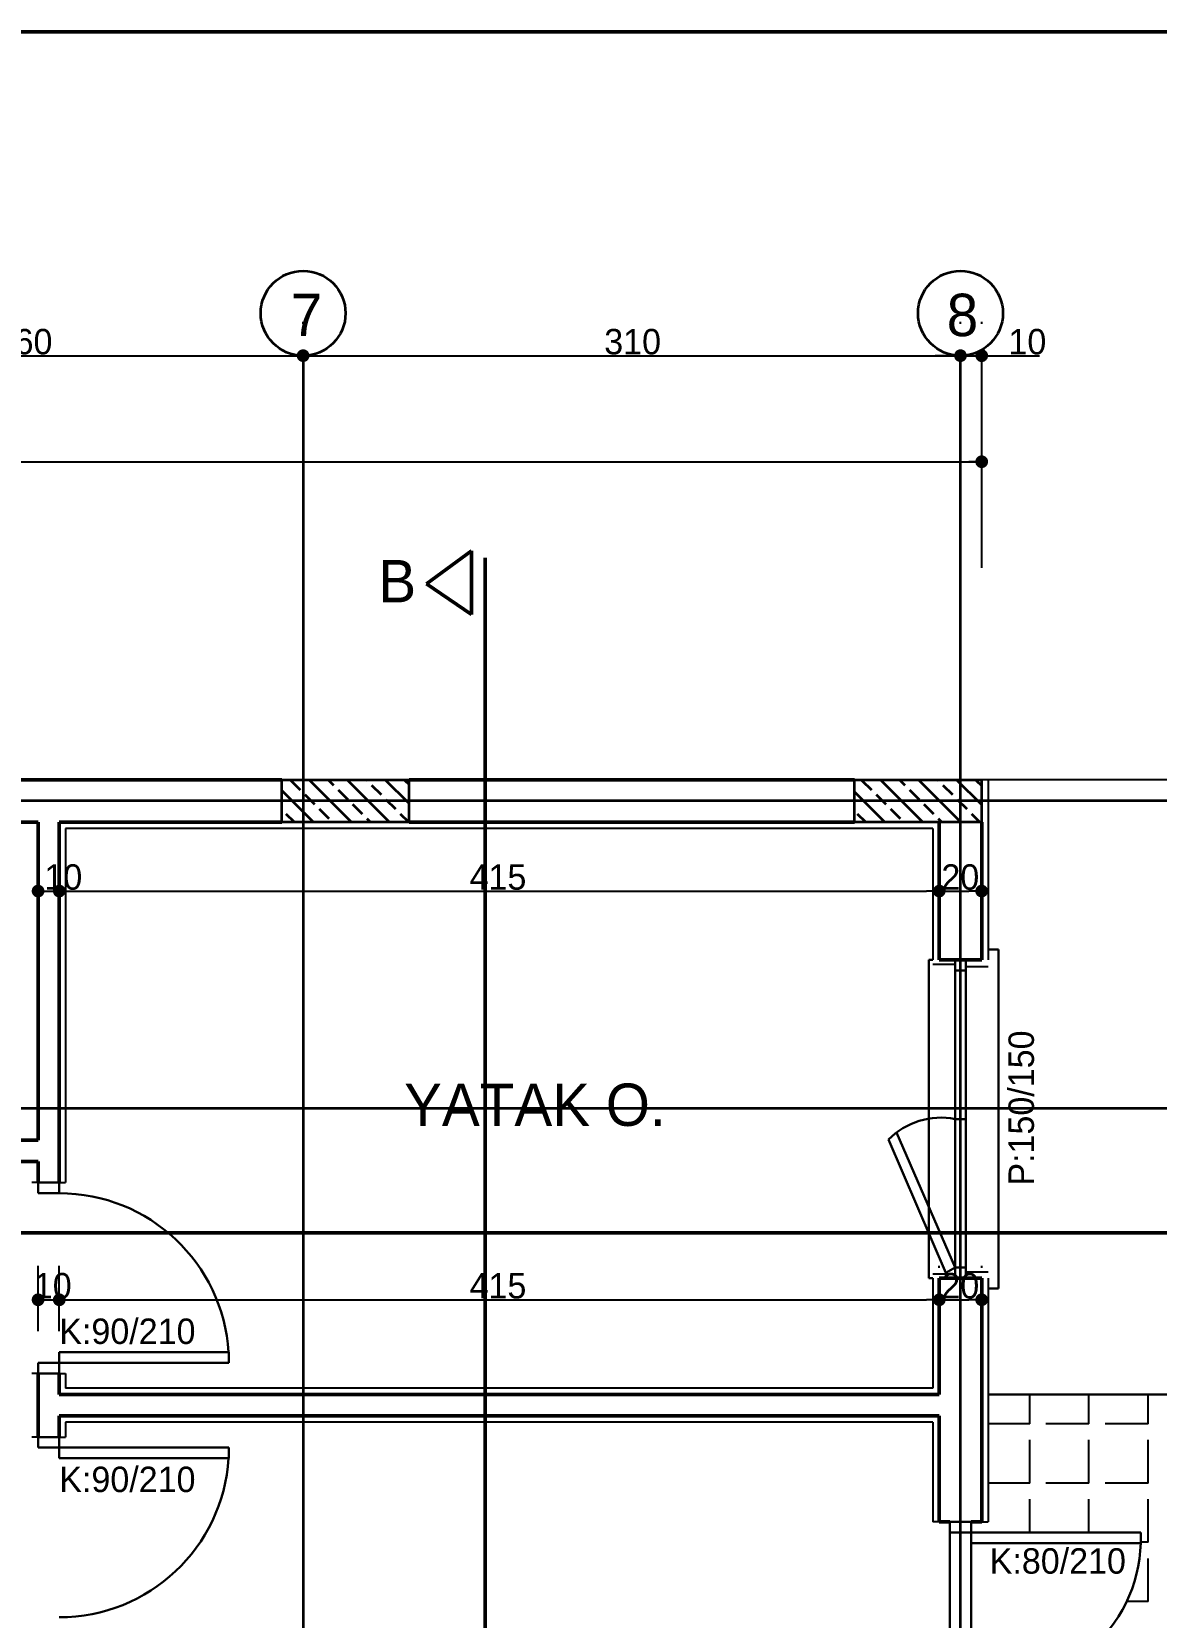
# Model space of a CAD drawing. Header units: millimetres. Extents: x 9537.41 to 9541.95, y -1431.78 to -1431.38.
# Drawn here: x 9537.8207 to 9537.9267, y -1431.5257 to -1431.3761 of the extents above; entities that cross this region are included whole.
import ezdxf

# ---------------------------------------------------------------- set-up
doc = ezdxf.new("R2010")
doc.units = ezdxf.units.MM
for name, pattern in [('ACAD_ISO03W100', [30, 12, -18]), ('ACAD_ISO04W100', [30, 24, -3, 0, -3]), ('ACAD_ISO06W100', [36, 24, -3, 0, -3, 0, -3, 0, -3])]:
    doc.linetypes.add(name, pattern=pattern)
for name, color, linetype, lineweight in [('aks', 6, 'Continuous', 35), ('balkon', 173, 'Continuous', 30), ('duvar', 214, 'Continuous', 50), ('kapı-pencere', 140, 'Continuous', 30), ('karo', 206, 'Continuous', 25), ('kesit', 3, 'Continuous', 50), ('kolon', 6, 'Continuous', 35), ('sıva', 203, 'Continuous', 25), ('yazı', 161, 'Continuous', 35), ('ölçü', 4, 'Continuous', 25)]:
    doc.layers.add(name, color=color, linetype=linetype, lineweight=lineweight)

msp = doc.modelspace()

# ---------------------------------------------------------------- linework, layer by layer
at = {"color": 0, "linetype": 'ByBlock', "lineweight": -2}
for p, q in [((9537.845668064087, -1431.406689333453), (9537.845068064085, -1431.406689333453)), ((9537.846868064085, -1431.406689333453), (9537.847468064087, -1431.406689333453)), ((9537.907668064086, -1431.406689333453), (9537.907068064085, -1431.406689333453)), ((9537.907668064086, -1431.406689333453), (9537.907068064085, -1431.406689333453)), ((9537.910868064086, -1431.406689333453), (9537.911468064085, -1431.406689333453)), ((9537.909668064085, -1431.416689333453), (9537.909068064086, -1431.416689333453)), ((9537.823868064086, -1431.457189333453), (9537.824468064086, -1431.457189333453)), ((9537.823868064086, -1431.457189333453), (9537.824468064086, -1431.457189333453)), ((9537.905668064086, -1431.457189333453), (9537.905068064085, -1431.457189333453)), ((9537.906868064085, -1431.457189333453), (9537.907468064086, -1431.457189333453)), ((9537.909668064085, -1431.457189333453), (9537.909068064086, -1431.457189333453)), ((9537.823868064086, -1431.495740730483), (9537.824468064086, -1431.495740730483)), ((9537.823868064086, -1431.495740730483), (9537.824468064086, -1431.495740730483)), ((9537.905668064086, -1431.495740730483), (9537.905068064085, -1431.495740730483)), ((9537.906868064085, -1431.495740730483), (9537.907468064086, -1431.495740730483)), ((9537.909668064085, -1431.495740730483), (9537.909068064086, -1431.495740730483))]:
    msp.add_line(p, q, dxfattribs=at)
at = {"color": 0, "linetype": 'ByBlock', "const_width": 0.0006000000000000001}
for points in [[(9537.846568064086, -1431.406689333453, 1), (9537.845968064086, -1431.406689333453, 1)], [(9537.845968064086, -1431.406689333453, 1), (9537.846568064086, -1431.406689333453, 1)], [(9537.907968064086, -1431.406689333453, 1), (9537.908568064086, -1431.406689333453, 1)], [(9537.907968064086, -1431.406689333453, 1), (9537.908568064086, -1431.406689333453, 1)], [(9537.910568064086, -1431.406689333453, 1), (9537.909968064087, -1431.406689333453, 1)], [(9537.909968064087, -1431.416689333453, 1), (9537.910568064086, -1431.416689333453, 1)], [(9537.820968064087, -1431.457189333453, 1), (9537.821568064086, -1431.457189333453, 1)], [(9537.820968064087, -1431.457189333453, 1), (9537.821568064086, -1431.457189333453, 1)], [(9537.823568064086, -1431.457189333453, 1), (9537.822968064085, -1431.457189333453, 1)], [(9537.823568064086, -1431.457189333453, 1), (9537.822968064085, -1431.457189333453, 1)], [(9537.905968064086, -1431.457189333453, 1), (9537.906568064085, -1431.457189333453, 1)], [(9537.906568064085, -1431.457189333453, 1), (9537.905968064086, -1431.457189333453, 1)], [(9537.909968064087, -1431.457189333453, 1), (9537.910568064086, -1431.457189333453, 1)], [(9537.820968064087, -1431.495740730483, 1), (9537.821568064086, -1431.495740730483, 1)], [(9537.820968064087, -1431.495740730483, 1), (9537.821568064086, -1431.495740730483, 1)], [(9537.823568064086, -1431.495740730483, 1), (9537.822968064085, -1431.495740730483, 1)], [(9537.823568064086, -1431.495740730483, 1), (9537.822968064085, -1431.495740730483, 1)], [(9537.905968064086, -1431.495740730483, 1), (9537.906568064085, -1431.495740730483, 1)], [(9537.906568064085, -1431.495740730483, 1), (9537.905968064086, -1431.495740730483, 1)], [(9537.909968064087, -1431.495740730483, 1), (9537.910568064086, -1431.495740730483, 1)]]:
    msp.add_lwpolyline(points, format="xyb", close=True, dxfattribs=at)
at = {"layer": 'aks', "linetype": 'ACAD_ISO06W100'}
for p, q in [((9537.846268064086, -1431.406689333453), (9537.846268064086, -1431.684689333453)), ((9537.908268064086, -1431.684689333453), (9537.908268064086, -1431.406689333453)), ((9538.018268064086, -1431.448689333453), (9537.446268064086, -1431.448689333453)), ((9538.018268064086, -1431.477689333453), (9537.446268064086, -1431.477689333453))]:
    msp.add_line(p, q, dxfattribs=at)
at = {"layer": 'balkon'}
msp.add_line((9537.910868064086, -1431.504689333453), (9537.944268064086, -1431.504689333453), dxfattribs=at)
at = {"layer": 'duvar'}
for p, q in [((9537.414621329426, -1431.376132301478), (9538.051063101857, -1431.376132301478)), ((9537.844268064086, -1431.446689333453), (9537.781268064085, -1431.446689333453)), ((9537.898268064086, -1431.446689333453), (9537.856268064086, -1431.446689333453)), ((9537.821268064086, -1431.450689333453), (9537.781268064085, -1431.450689333453)), ((9537.821268064086, -1431.450689333453), (9537.821268064086, -1431.480689333453)), ((9537.823268064085, -1431.450689333453), (9537.823268064085, -1431.484689333453)), ((9537.844268064086, -1431.450689333453), (9537.823268064085, -1431.450689333453)), ((9537.898268064086, -1431.450689333453), (9537.856268064086, -1431.450689333453)), ((9537.906268064085, -1431.450689333453), (9537.906268064085, -1431.463689333453)), ((9537.910268064086, -1431.450689333453), (9537.910268064086, -1431.463689333453)), ((9537.906268064085, -1431.463689333453), (9537.910268064086, -1431.463689333453)), ((9537.821268064086, -1431.480689333453), (9537.819268064086, -1431.480689333453)), ((9537.821268064086, -1431.482689333453), (9537.819268064086, -1431.482689333453)), ((9537.821268064086, -1431.482689333453), (9537.821268064086, -1431.484689333453)), ((9537.906268064085, -1431.493689333453), (9537.910268064086, -1431.493689333453)), ((9537.906268064085, -1431.493689333453), (9537.906268064085, -1431.504689333453)), ((9537.910268064086, -1431.493689333453), (9537.910268064086, -1431.516689333453)), ((9537.821268064086, -1431.502689333453), (9537.821268064086, -1431.508689333453)), ((9537.823268064085, -1431.502689333453), (9537.823268064085, -1431.504689333453)), ((9537.906268064085, -1431.504689333453), (9537.823268064085, -1431.504689333453)), ((9537.823268064085, -1431.506689333453), (9537.823268064085, -1431.508689333453)), ((9537.906268064085, -1431.506689333453), (9537.823268064085, -1431.506689333453)), ((9537.906268064085, -1431.506689333453), (9537.906268064085, -1431.516689333453)), ((9537.907268064086, -1431.516689333453), (9537.906268064085, -1431.516689333453)), ((9537.909268064086, -1431.516689333453), (9537.910268064086, -1431.516689333453))]:
    msp.add_line(p, q, dxfattribs=at)
at = {"layer": 'kapı-pencere'}
for p, q in [((9537.910868064086, -1431.462689333453), (9537.911868064086, -1431.462689333453)), ((9537.911868064086, -1431.494689333453), (9537.911868064086, -1431.462689333453)), ((9537.905668064086, -1431.463689333453), (9537.905268064085, -1431.463689333453)), ((9537.905268064085, -1431.493689333453), (9537.905268064085, -1431.463689333453)), ((9537.907768064086, -1431.463689333453), (9537.908768064086, -1431.463689333453)), ((9537.907768064086, -1431.464689333453), (9537.907768064086, -1431.463689333453)), ((9537.908768064086, -1431.463689333453), (9537.908768064086, -1431.464689333453)), ((9537.908768064086, -1431.464689333453), (9537.907768064086, -1431.464689333453)), ((9537.907768064086, -1431.464689333453), (9537.907768064086, -1431.477689333453)), ((9537.908268064086, -1431.464689333453), (9537.908268064086, -1431.477689333453)), ((9537.908768064086, -1431.477689333453), (9537.908768064086, -1431.464689333453)), ((9537.907768064086, -1431.477689333453), (9537.908768064086, -1431.477689333453)), ((9537.907768064086, -1431.478689333453), (9537.907768064086, -1431.477689333453)), ((9537.908768064086, -1431.478689333453), (9537.907768064086, -1431.478689333453)), ((9537.907768064086, -1431.478689333453), (9537.907768064086, -1431.492689333453)), ((9537.908268064086, -1431.478689333453), (9537.908268064086, -1431.492689333453)), ((9537.908768064086, -1431.477689333453), (9537.908768064086, -1431.478689333453)), ((9537.908768064086, -1431.492689333453), (9537.908768064086, -1431.478689333453)), ((9537.901468941845, -1431.480636287501), (9537.906902038681, -1431.493189333453)), ((9537.907768064086, -1431.492689333453), (9537.902223505705, -1431.479971095944)), ((9537.821268064086, -1431.485689333453), (9537.821268064086, -1431.484689333453)), ((9537.821268064086, -1431.484689333453), (9537.823268064085, -1431.484689333453)), ((9537.823268064085, -1431.484689333453), (9537.823268064085, -1431.485689333453)), ((9537.823268064085, -1431.485689333453), (9537.821268064086, -1431.485689333453)), ((9537.905668064086, -1431.493689333453), (9537.905268064085, -1431.493689333453)), ((9537.906902038681, -1431.493189333453), (9537.907768064086, -1431.492689333453)), ((9537.907768064086, -1431.492689333453), (9537.908768064086, -1431.492689333453)), ((9537.907768064086, -1431.493689333453), (9537.907768064086, -1431.492689333453)), ((9537.908768064086, -1431.493689333453), (9537.907768064086, -1431.493689333453)), ((9537.908768064086, -1431.492689333453), (9537.908768064086, -1431.493689333453)), ((9537.910868064086, -1431.494689333453), (9537.911868064086, -1431.494689333453)), ((9537.823268064085, -1431.501689333453), (9537.823268064085, -1431.500689333453)), ((9537.823268064085, -1431.500689333453), (9537.839268064086, -1431.500689333453)), ((9537.839268064086, -1431.500689333453), (9537.839268064086, -1431.501689333453)), ((9537.821268064086, -1431.502689333453), (9537.821268064086, -1431.501689333453)), ((9537.821268064086, -1431.501689333453), (9537.823268064085, -1431.501689333453)), ((9537.823268064085, -1431.502689333453), (9537.821268064086, -1431.502689333453)), ((9537.839268064086, -1431.501689333453), (9537.823268064085, -1431.501689333453)), ((9537.823268064085, -1431.501689333453), (9537.823268064085, -1431.502689333453)), ((9537.823268064085, -1431.508689333453), (9537.821268064086, -1431.508689333453)), ((9537.821268064086, -1431.508689333453), (9537.821268064086, -1431.509689333453)), ((9537.823268064085, -1431.509689333453), (9537.823268064085, -1431.508689333453)), ((9537.821268064086, -1431.509689333453), (9537.823268064085, -1431.509689333453)), ((9537.839268064086, -1431.509689333453), (9537.823268064085, -1431.509689333453)), ((9537.823268064085, -1431.509689333453), (9537.823268064085, -1431.510689333453)), ((9537.839268064086, -1431.510689333453), (9537.839268064086, -1431.509689333453)), ((9537.823268064085, -1431.510689333453), (9537.839268064086, -1431.510689333453)), ((9537.909268064086, -1431.516689333453), (9537.907268064086, -1431.516689333453)), ((9537.907268064086, -1431.516689333453), (9537.907268064086, -1431.517689333453)), ((9537.907268064086, -1431.517689333453), (9537.909268064086, -1431.517689333453)), ((9537.907268064086, -1431.517689333453), (9537.907268064086, -1431.532689333453)), ((9537.909268064086, -1431.517689333453), (9537.909268064086, -1431.516689333453)), ((9537.909268064086, -1431.517689333453), (9537.909268064086, -1431.518689333453)), ((9537.925268064086, -1431.517689333453), (9537.909268064086, -1431.517689333453)), ((9537.925268064086, -1431.518689333453), (9537.925268064086, -1431.517689333453)), ((9537.909268064086, -1431.532689333453), (9537.909268064086, -1431.518689333453)), ((9537.909268064086, -1431.518689333453), (9537.925268064086, -1431.518689333453))]:
    msp.add_line(p, q, dxfattribs=at)
for centre, radius, start, end in [((9537.906420312223, -1431.485492335204), 0.006935219384332405, 78.79415482129076, 135.5568657301962), ((9537.823268064085, -1431.501689333453), 0.016, 3.583321682543104, 90), ((9537.823268064085, -1431.509689333453), 0.016, 270, 356.4166783174569), ((9537.911736915712, -1431.518381766224), 0.01353464347200372, 259.4898443921185, 358.6978732709795)]:
    msp.add_arc(centre, radius, start, end, dxfattribs=at)
at = {"layer": 'karo'}
for p, q in [((9537.914798464662, -1431.507438876783), (9537.914798464662, -1431.504689333453)), ((9537.920386464662, -1431.507438876783), (9537.920386464662, -1431.504689333453)), ((9537.925974464662, -1431.507438876783), (9537.925974464662, -1431.504689333453)), ((9537.914798464662, -1431.507438876783), (9537.910868064086, -1431.507438876783)), ((9537.920386464662, -1431.507438876783), (9537.916322464664, -1431.507438876783)), ((9537.925974464662, -1431.507438876783), (9537.921910464664, -1431.507438876783)), ((9537.914798464662, -1431.513026876783), (9537.914798464662, -1431.508962876783)), ((9537.920386464662, -1431.513026876783), (9537.920386464662, -1431.508962876783)), ((9537.925974464662, -1431.513026876783), (9537.925974464662, -1431.508962876783)), ((9537.914798464662, -1431.513026876783), (9537.910868064086, -1431.513026876783)), ((9537.920386464662, -1431.513026876783), (9537.916322464664, -1431.513026876783)), ((9537.925974464662, -1431.513026876783), (9537.921910464664, -1431.513026876783)), ((9537.914798464662, -1431.517689333453), (9537.914798464662, -1431.514550876783)), ((9537.920386464662, -1431.517689333453), (9537.920386464662, -1431.514550876783)), ((9537.925974464662, -1431.518614876783), (9537.925974464662, -1431.514550876783)), ((9537.925974464662, -1431.518614876783), (9537.925268064086, -1431.518614876783)), ((9537.925974464662, -1431.524202876783), (9537.925974464662, -1431.520138876783)), ((9537.925974464662, -1431.524202876783), (9537.923955804605, -1431.524202876783))]:
    msp.add_line(p, q, dxfattribs=at)
at = {"layer": 'kesit'}
for p, q in [((9537.862151713884, -1431.425100114268), (9537.857913845, -1431.42822040569)), ((9537.862151713884, -1431.431117823859), (9537.862151713884, -1431.425100114268)), ((9537.857913845, -1431.42822040569), (9537.862151713884, -1431.431117823859))]:
    msp.add_line(p, q, dxfattribs=at)
at = {"layer": 'kesit', "linetype": 'ACAD_ISO04W100'}
for p, q in [((9537.863444331126, -1431.425749573912), (9537.863444331126, -1431.632435434815)), ((9537.498548722599, -1431.489415038047), (9537.967822734474, -1431.489415038047))]:
    msp.add_line(p, q, dxfattribs=at)
at = {"layer": 'kolon'}
for p, q in [((9537.844268064086, -1431.450689333453), (9537.844268064086, -1431.446689333453)), ((9537.844268064086, -1431.446689333453), (9537.856268064086, -1431.446689333453)), ((9537.847241769334, -1431.450689333453), (9537.844268064086, -1431.447715628206)), ((9537.846024471974, -1431.44767598487), (9537.845126446362, -1431.446777959258)), ((9537.850833871782, -1431.450689333453), (9537.846833871781, -1431.446689333453)), ((9537.849167561617, -1431.447226972064), (9537.848629923006, -1431.446689333453)), ((9537.850514600035, -1431.448574010482), (9537.849616574422, -1431.44767598487)), ((9537.85442597423, -1431.450689333453), (9537.85042597423, -1431.446689333453)), ((9537.852310651258, -1431.446777959258), (9537.852222025454, -1431.446689333453)), ((9537.853657689677, -1431.448124997676), (9537.852759664065, -1431.447226972064)), ((9537.856268064086, -1431.448939320861), (9537.854018076678, -1431.446689333453)), ((9537.856268064086, -1431.447143269636), (9537.855902753707, -1431.446777959258)), ((9537.856268064086, -1431.450689333453), (9537.856268064086, -1431.446689333453)), ((9537.898268064086, -1431.450689333453), (9537.898268064086, -1431.446689333453)), ((9537.898268064086, -1431.446689333453), (9537.910268064086, -1431.446689333453)), ((9537.8999060087, -1431.44767598487), (9537.89900798309, -1431.446777959258)), ((9537.904715408507, -1431.450689333453), (9537.900715408508, -1431.446689333453)), ((9537.903049098342, -1431.447226972064), (9537.902511459732, -1431.446689333453)), ((9537.90439613676, -1431.448574010482), (9537.903498111149, -1431.44767598487)), ((9537.908307510956, -1431.450689333453), (9537.904307510957, -1431.446689333453)), ((9537.906192187986, -1431.446777959258), (9537.90610356218, -1431.446689333453)), ((9537.907539226404, -1431.448124997676), (9537.90664120079, -1431.447226972064)), ((9537.910268064086, -1431.449057784134), (9537.907899613405, -1431.446689333453)), ((9537.910268064086, -1431.44726173291), (9537.909784290434, -1431.446777959258)), ((9537.910268064086, -1431.450689333453), (9537.910268064086, -1431.446689333453)), ((9537.847371510392, -1431.449023023288), (9537.84647348478, -1431.448124997676)), ((9537.851861638454, -1431.4499210489), (9537.85096361284, -1431.449023023288)), ((9537.855004728095, -1431.449472036094), (9537.854106702483, -1431.448574010482)), ((9537.90112330606, -1431.450689333453), (9537.898268064086, -1431.44783409148)), ((9537.90125304712, -1431.449023023288), (9537.900355021507, -1431.448124997676)), ((9537.905743175179, -1431.4499210489), (9537.904845149567, -1431.449023023288)), ((9537.908886264822, -1431.449472036094), (9537.907988239209, -1431.448574010482)), ((9537.856268064086, -1431.450689333453), (9537.844268064086, -1431.450689333453)), ((9537.845445718109, -1431.450689333453), (9537.844677433555, -1431.4499210489)), ((9537.84871854881, -1431.450370061707), (9537.847820523199, -1431.449472036094)), ((9537.852629923005, -1431.450689333453), (9537.852310651258, -1431.450370061707)), ((9537.856222025453, -1431.450689333453), (9537.855453740902, -1431.4499210489)), ((9537.910268064086, -1431.450689333453), (9537.898268064086, -1431.450689333453)), ((9537.899327254836, -1431.450689333453), (9537.898558970282, -1431.4499210489)), ((9537.902600085537, -1431.450370061707), (9537.901702059924, -1431.449472036094)), ((9537.906511459732, -1431.450689333453), (9537.906192187986, -1431.450370061707)), ((9537.91010356218, -1431.450689333453), (9537.909335277627, -1431.4499210489))]:
    msp.add_line(p, q, dxfattribs=at)
for centre in [(9537.846268064086, -1431.402689333453), (9537.908268064086, -1431.402689333453)]:
    msp.add_circle(centre, 0.004, dxfattribs=at)
at = {"layer": 'sıva', "linetype": 'ACAD_ISO03W100'}
msp.add_line((9537.944268064086, -1431.446689333453), (9537.910268064086, -1431.446689333453), dxfattribs=at)
at = {"layer": 'sıva'}
for p, q in [((9537.910868064086, -1431.446689333453), (9537.910868064086, -1431.463689333453)), ((9537.905668064086, -1431.451289333453), (9537.823868064086, -1431.451289333453)), ((9537.823868064086, -1431.451289333453), (9537.823868064086, -1431.484689333453)), ((9537.905668064086, -1431.451289333453), (9537.905668064086, -1431.463689333453)), ((9537.905668064086, -1431.464089333453), (9537.907768064086, -1431.464089333453)), ((9537.908768064086, -1431.464289333453), (9537.910868064086, -1431.464289333453)), ((9537.821268064086, -1431.484689333453), (9537.820668064085, -1431.484689333453)), ((9537.823268064085, -1431.484689333453), (9537.823868064086, -1431.484689333453)), ((9537.905668064086, -1431.493289333453), (9537.907768064086, -1431.493289333453)), ((9537.905668064086, -1431.493689333453), (9537.905668064086, -1431.504089333453)), ((9537.908768064086, -1431.493089333453), (9537.910868064086, -1431.493089333453)), ((9537.910868064086, -1431.493689333453), (9537.910868064086, -1431.516689333453)), ((9537.821268064086, -1431.502689333453), (9537.820668064085, -1431.502689333453)), ((9537.823268064085, -1431.502689333453), (9537.823868064086, -1431.502689333453)), ((9537.823868064086, -1431.502689333453), (9537.823868064086, -1431.504089333453)), ((9537.905668064086, -1431.504089333453), (9537.823868064086, -1431.504089333453)), ((9537.823868064086, -1431.507289333453), (9537.823868064086, -1431.508689333453)), ((9537.905668064086, -1431.507289333453), (9537.823868064086, -1431.507289333453)), ((9537.905668064086, -1431.507289333453), (9537.905668064086, -1431.516689333453)), ((9537.821268064086, -1431.508689333453), (9537.820668064085, -1431.508689333453)), ((9537.823268064085, -1431.508689333453), (9537.823868064086, -1431.508689333453)), ((9537.906268064085, -1431.516689333453), (9537.905668064086, -1431.516689333453)), ((9537.910268064086, -1431.516689333453), (9537.910868064086, -1431.516689333453))]:
    msp.add_line(p, q, dxfattribs=at)
at = {"layer": 'ölçü'}
for p, q in [((9537.846268064086, -1431.403689333453), (9537.846268064086, -1431.403489333453)), ((9537.846268064086, -1431.403689333453), (9537.846268064086, -1431.403489333453)), ((9537.908268064086, -1431.403689333453), (9537.908268064086, -1431.403489333453)), ((9537.908268064086, -1431.403689333453), (9537.908268064086, -1431.403489333453)), ((9537.910268064086, -1431.403689333453), (9537.910268064086, -1431.403489333453)), ((9537.554268064087, -1431.406689333453), (9537.910268064086, -1431.406689333453)), ((9537.795468064085, -1431.406689333453), (9537.845068064085, -1431.406689333453)), ((9537.847468064087, -1431.406689333453), (9537.907068064085, -1431.406689333453)), ((9537.907068064085, -1431.406689333453), (9537.905868064086, -1431.406689333453)), ((9537.908268064086, -1431.406689333453), (9537.910268064086, -1431.406689333453)), ((9537.910268064086, -1431.426689333453), (9537.910268064086, -1431.406689333453)), ((9537.911468064085, -1431.406689333453), (9537.915718064085, -1431.406689333453)), ((9537.910268064086, -1431.413689333453), (9537.910268064086, -1431.413489333453)), ((9537.554268064087, -1431.416689333453), (9537.910268064086, -1431.416689333453)), ((9537.555468064085, -1431.416689333453), (9537.909068064086, -1431.416689333453)), ((9537.821268064086, -1431.454189333453), (9537.821268064086, -1431.453989333453)), ((9537.821268064086, -1431.454189333453), (9537.821268064086, -1431.453989333453)), ((9537.823268064085, -1431.454189333453), (9537.823268064085, -1431.453989333453)), ((9537.823268064085, -1431.454189333453), (9537.823268064085, -1431.453989333453)), ((9537.906268064085, -1431.454189333453), (9537.906268064085, -1431.453989333453)), ((9537.906268064085, -1431.454189333453), (9537.906268064085, -1431.453989333453)), ((9537.910268064086, -1431.454189333453), (9537.910268064086, -1431.453989333453)), ((9537.821268064086, -1431.457189333453), (9537.823268064085, -1431.457189333453)), ((9537.824468064086, -1431.457189333453), (9537.905068064085, -1431.457189333453)), ((9537.824468064086, -1431.457189333453), (9537.825668064086, -1431.457189333453)), ((9537.907468064086, -1431.457189333453), (9537.909068064086, -1431.457189333453)), ((9537.821268064086, -1431.498689333453), (9537.821268064086, -1431.492540730484)), ((9537.821268064086, -1431.498689333453), (9537.821268064086, -1431.492540730484)), ((9537.823268064085, -1431.498689333453), (9537.823268064085, -1431.492540730484)), ((9537.823268064085, -1431.498689333453), (9537.823268064085, -1431.492540730484)), ((9537.906268064085, -1431.492740730484), (9537.906268064085, -1431.492540730484)), ((9537.906268064085, -1431.492740730484), (9537.906268064085, -1431.492540730484)), ((9537.910268064086, -1431.492740730484), (9537.910268064086, -1431.492540730484)), ((9537.821268064086, -1431.495740730483), (9537.823268064085, -1431.495740730483)), ((9537.824468064086, -1431.495740730483), (9537.905068064085, -1431.495740730483)), ((9537.824468064086, -1431.495740730483), (9537.825668064086, -1431.495740730483)), ((9537.907468064086, -1431.495740730483), (9537.909068064086, -1431.495740730483))]:
    msp.add_line(p, q, dxfattribs=at)

# ---------------------------------------------------------------- texts
at = {"layer": 'yazı'}
for s, height, p in [('7', 0.004, (9537.845105785218, -1431.404844834525)), ('8', 0.004, (9537.906967356956, -1431.404844834525)), ('B', 0.004, (9537.85336170113, -1431.429956037476)), ('YATAK O.', 0.004, (9537.855792067181, -1431.479342160726)), ('K:90/210', 0.002399999999999999, (9537.823268312593, -1431.499909536173)), ('K:90/210', 0.002399999999999999, (9537.823268312593, -1431.513881243206)), ('K:80/210', 0.0024, (9537.911024413694, -1431.521575856982))]:
    msp.add_text(s, height=height, dxfattribs=at).set_placement(p)
msp.add_text('P:150/150', height=0.002399999999999999, rotation=90, dxfattribs=at).set_placement((9537.915196439852, -1431.484972822888))
at = {"layer": 'ölçü'}
for s, p in [('260', (9537.817268064086, -1431.406564333453)), ('310', (9537.874668064085, -1431.406564333453)), ('10', (9537.912793064086, -1431.406564333453)), ('10', (9537.821868064086, -1431.457064333453)), ('415', (9537.861968064086, -1431.457064333453)), ('20', (9537.906468064086, -1431.457064333453)), ('10', (9537.820868064086, -1431.495615730483)), ('415', (9537.861968064086, -1431.495615730483)), ('20', (9537.906468064086, -1431.495615730483))]:
    msp.add_text(s, height=0.0024, dxfattribs=at).set_placement(p)

doc.saveas('drawing.dxf')
